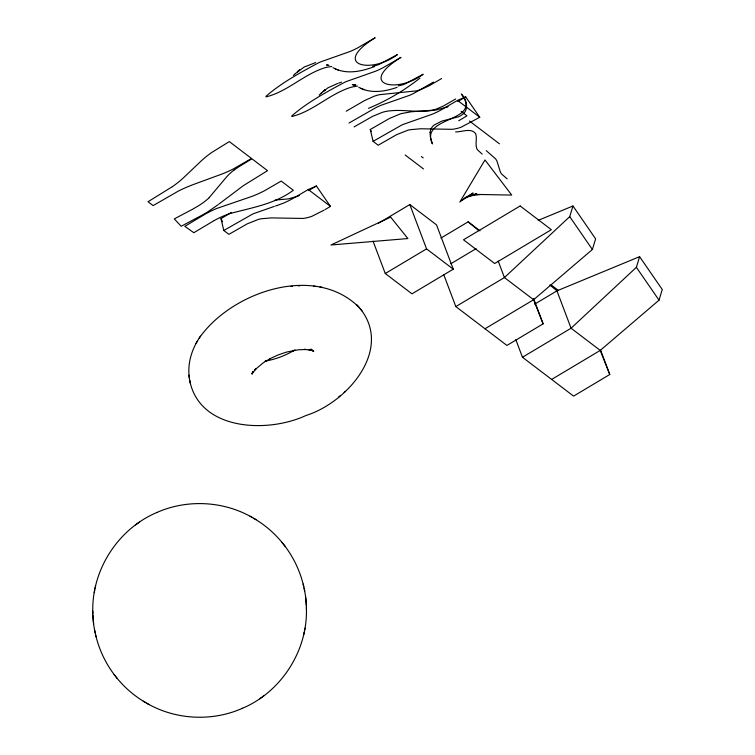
<?xml version="1.0" encoding="UTF-8"?>
<svg xmlns="http://www.w3.org/2000/svg" width="755" height="755" viewBox="0 0 755 755"><rect width="100%" height="100%" fill="white"/><g stroke="black" fill="none" stroke-linecap="round" stroke-linejoin="round"><path stroke-width="1.13" d="M92.856 613.853C90.826 571.063 117.62 528.906 157.115 512.4M306.36 606.973C308.38 649.762 281.606 691.939 242.1 708.435M252.642 371.564L252.302 373.414L252.953 371.394M94.224 592.656L94.79 589.881M95.064 588.504L95.611 585.795M303.604 635.03L304.152 632.322M304.425 630.953L304.992 628.169M443.77 274.697L455.822 306.577L504.425 277.557L569.732 216.647L572.96 205.983L595.61 238.844L592.382 249.499L533.606 299.744L484.993 328.765M515.816 339.656L522.46 357.247L571.073 328.227L636.38 267.317L639.608 256.662L662.258 289.514L659.03 300.169L600.253 350.414L551.641 379.435M252.67 372.224L252.113 373.895L253.123 371.734L252 373.961L256.02 368.695L254.614 370.044L263.306 362.768L270.328 358.521L269.724 358.823L277.934 355.02L286.541 352.075L298.225 349.81L305.869 349.471L304.095 349.395L310.616 350.046L308.474 349.556L313.759 351.037L311.409 350.093L313.542 351.094L310.834 348.952M197.3 341.251C190.826 352.207 187.419 365.382 189.382 378.076M199.197 338.155C231.143 292.157 314.307 263.221 358.691 306.992M196.007 343.393L200.405 336.145M295.28 73.679L304.133 67.063L315.694 62.552M321.083 93.299L327.802 87.901L337.636 83.456M188.92 375.131C194.799 430.482 266.09 434.078 305.935 415.514C348.64 402.141 396.045 346.224 356.804 304.756M293.393 75.481L295.488 73.471M209.182 197.631L225.056 178.737A46.999 25.113 -20.7 0 1 234.267 169.875M319.205 95.102L321.29 93.091M338.806 396.885L339.948 395.931M344.157 392.411L345.479 391.307M467.024 196.413L459.833 202.029L484.984 159.956L511.711 195.073L475.546 194.412M419.922 78.133C404.246 90.449 386.985 100.811 368.487 108.295M218.742 204.209L243.27 185.711L267.534 170.658L251.934 158.795L239.561 166.345A66.383 35.476 -20.7 0 0 235.315 169.214L234.361 169.913M217.95 204.813L207.483 212.051A88.222 47.14 -20.7 0 1 204.001 214.118L181.181 226.273L174.282 218.893L191.987 209.56M139.411 522.139L135.522 524.914M262.004 697.12L263.693 695.921M259.805 698.686L261.334 697.601M172.357 186.674L148.027 201.736L153.123 205.605L178.246 191.147A79.313 42.384 -20.7 0 1 192.393 184.89L222.489 173.839A79.152 42.299 -20.7 0 0 224.622 172.97A64.118 34.258 -20.7 0 0 233.682 168.752L251.519 158.474L229.312 141.6L212.032 152.293A64.118 34.258 -20.7 0 0 204.718 157.842A96.621 51.633 -20.7 0 0 200.877 161.259L183.305 177.963A79.313 42.384 -20.7 0 1 172.395 186.693M462.305 200.094L473.168 193.006L464.778 198.169L476.698 193.752L470.393 195.403M294.969 349.801L293.28 350.886L294.101 350.386C285.192 355.709 275.311 359.38 265.09 361.154L266.1 360.975M346.205 111.202L364.58 100.566L374.102 96.253A51.831 46.706 -66.2 0 1 379.472 94.677L416.401 90.893A45.536 41.044 -66.2 0 0 421.13 89.468L429.227 85.74L441.609 78.558M349.018 123.046L376.141 107.512A43.356 12.033 -35.5 0 1 380.784 105.379L409.493 95.347A37.986 10.542 -35.5 0 0 413.598 93.45L433.483 82.087M354.104 126.915L372.574 116.346L382.436 112.306A43.356 41.553 38.2 0 1 388.221 111.042C402.037 109.164 415.977 112.552 429.784 110.777A37.986 36.4 38.2 0 0 434.871 109.617L443.242 106.106L455.68 98.971M324.206 210.107L311.975 216.26A39.581 37.929 38.2 0 1 302.84 218.45L271.356 217.902L261.051 218.799A43.016 41.223 38.2 0 0 258.465 219.394L247.338 223.791L228.888 234.352L223.791 230.473L220.988 218.629L230.048 213.25M373.093 141.345L401.254 125.311A43.016 11.938 -35.5 0 1 403.34 124.348L432.266 114.203A39.581 10.985 -35.5 0 0 439.674 110.73L457.558 100.396L465.684 96.867L479.755 117.27L461.267 127.142A39.581 37.929 38.2 0 1 452.132 129.322L420.648 128.775L410.342 129.681A43.016 41.223 38.2 0 0 407.757 130.266L396.63 134.664L378.18 145.224L373.093 141.345L370.28 129.501L389.495 118.431L400.877 113.684L411.126 111.778L436.362 109.975L447.29 106.955M223.791 230.473L251.962 214.439A43.016 11.938 -35.5 0 1 254.048 213.476L274.31 206.398M325.207 209.522L330.464 206.398L316.392 185.994L308.267 189.514L296.781 196.309M316.392 185.994L309.531 190.062M465.684 96.867L457.841 101.5M458.747 120.724L466.967 115.817L461.107 111.362M378.595 223.178L409.805 204.548L436.513 224.848L453.264 269.176L411.985 293.827L385.276 273.518L373.017 241.081M441.005 238.033L468.147 221.828L480.001 230.841M385.276 273.518L426.556 248.876L453.264 269.176M450.81 263.759L476.122 248.64M534.672 304.152L556.945 290.854L639.608 256.662M533.577 298.555L543.128 323.838L506.935 345.441L455.822 306.577M600.631 350.329L609.776 374.508L573.583 396.12L522.46 357.247M230.539 212.967L231.275 212.532M308.55 190.628L309.04 190.345M296.29 196.593L295.545 197.017M295.045 197.3L294.554 197.584M294.063 197.857L290.382 199.848A39.581 10.985 -35.5 0 1 282.965 203.331L277.51 205.341M192.534 209.248L196.309 207.087A48.046 25.67 -20.7 0 0 209.277 197.659M214.241 220.536L193.827 232.719L184.833 226.349L204.756 214.382A79.898 42.695 -20.7 0 1 210.343 211.391L213.74 209.767A53.983 28.841 -20.7 0 1 216.515 208.55L251.991 196.366A59.739 31.918 -20.7 0 0 264.92 190.505L281.209 181.058L293.327 190.269C274.867 203.992 252.076 207.606 230.464 213.439M299.282 195.526L298.253 195.97M448.064 106.625L447.545 106.851M538.155 220.385L572.96 205.983M297.734 196.196L288.429 198.886L275.131 200.066M156.729 512.56C187.08 499.008 223.735 500.905 252.481 517.6M242.487 708.275C212.136 721.818 175.471 719.93 146.734 703.226M374.584 66.516C361.56 71.546 345.847 74.943 332.983 67.648M277.104 205.483L275.5 206.011M397.083 87.372C384.918 91.572 370.535 94.007 358.785 87.269M338.58 83.126L341.496 82.163M468.327 196.092L480.218 194.497M455.605 131.927C461.862 132.04 471.167 127.576 475.659 133.663C477.358 138.401 475.027 143.582 476.698 148.329A25.764 13.769 -20.7 0 0 477.566 149.905L482.19 154.105M331.747 66.468L327.085 67.214A42.912 41.119 38.2 0 0 325.094 67.695C303.916 74.188 287.513 91.638 266.053 96.876L265.996 96.263C281.662 82.701 300.292 72.565 318.629 62.788A42.912 11.91 -35.5 0 1 320.262 62.023L349.876 51.557A39.59 10.995 -35.5 0 0 357.285 48.093L375.169 37.75C330.539 65.383 371.243 74.443 397.366 54.634L378.878 64.496A39.59 37.948 38.2 0 1 372.677 66.242M357.549 86.089L352.896 86.834A42.912 41.119 38.2 0 0 350.896 87.316C329.718 93.809 313.325 111.259 291.855 116.496L291.808 115.883C307.464 102.321 326.094 92.186 344.44 82.408A42.912 11.91 -35.5 0 1 346.064 81.634L375.679 71.178A39.59 10.995 -35.5 0 0 383.096 67.705L400.971 57.371C356.341 85.004 397.045 94.064 423.168 74.245L404.68 84.116A39.59 37.948 38.2 0 1 398.187 85.91M291.081 286.419L292.364 286.334M298.187 285.881L299.726 285.767M353.718 84.787L355.841 84.985L352.292 84.579L355.388 85.268M328.142 65.166L326.49 64.958L328.991 65.383M313.589 286.098L315.562 286.381M319.96 286.994L322.14 287.296M334.956 68.677L336.088 69.149M337.051 69.554L338.24 70.055M360.758 88.297L361.89 88.769M362.853 89.175L364.042 89.675M253.567 518.232C264.986 524.867 275.169 533.672 283.333 544.062M115.883 676.773C124.046 687.154 134.23 695.959 145.649 702.594M250.094 516.222L256.03 519.657M143.176 701.168L149.122 704.604M457.558 100.396L479.755 117.27M469.45 121.008L499.433 143.809M486.267 150.66L495.544 158.814A45.611 24.368 -20.7 0 1 497.026 161.306L500.376 172.046A35.985 19.224 -20.7 0 0 501.603 173.999L507.162 178.897M421.384 156.54L423.196 157.908M405.18 155.011L423.489 168.931M551.207 284.984L558.502 290.524M308.267 189.514L330.464 206.398M549.857 284.984L556.945 290.854L571.073 328.227L600.253 350.414L609.776 374.508M468.147 221.828L478.783 230.634M360.041 308.616L361.975 310.9M283.71 544.544C298.253 562.956 306.332 586.305 306.473 609.757M92.742 611.078C92.884 634.521 100.962 657.869 115.506 676.282M281.983 542.345L285.069 546.271M114.147 674.564L117.233 678.481M636.38 267.317L659.03 300.169M569.732 216.647L592.382 249.499M370.28 129.501L371.328 131.596M220.988 218.629L222.565 221.772M543.128 323.838L533.606 299.744L504.425 277.557L498.196 261.07M409.805 204.548L426.556 248.876M303.17 584.04L303.765 586.786M304.114 588.362L304.709 591.09M94.507 629.736L95.102 632.463M95.451 634.04L96.045 636.786M189.703 380.029L190.166 383.011M305.605 596.827L306.294 605.416M93.611 623.998L92.922 615.419M214.25 220.545A50.66 27.067 -20.7 0 1 230.454 213.372M430.057 132.361L430.416 137.174L432.398 143.912C419.063 115.534 483.342 122.838 461.343 94.045C467.015 99.556 469.468 110.513 461.475 115.147A10.532 5.625 -20.7 0 1 458.615 116.751L441.75 121.14L434.304 124.943A11.57 6.182 -20.7 0 0 432.285 126.849L430.888 129.029L430.057 132.361M299.612 69.951L297.423 71.725L299.612 69.951M325.414 89.571L323.225 91.346L325.414 89.571M520.157 205.973L463.495 239.797L494.685 263.514L551.339 229.69L520.157 205.973M390.646 217.119L330.964 244.988L407.889 238.552L390.646 217.119"/></g></svg>
